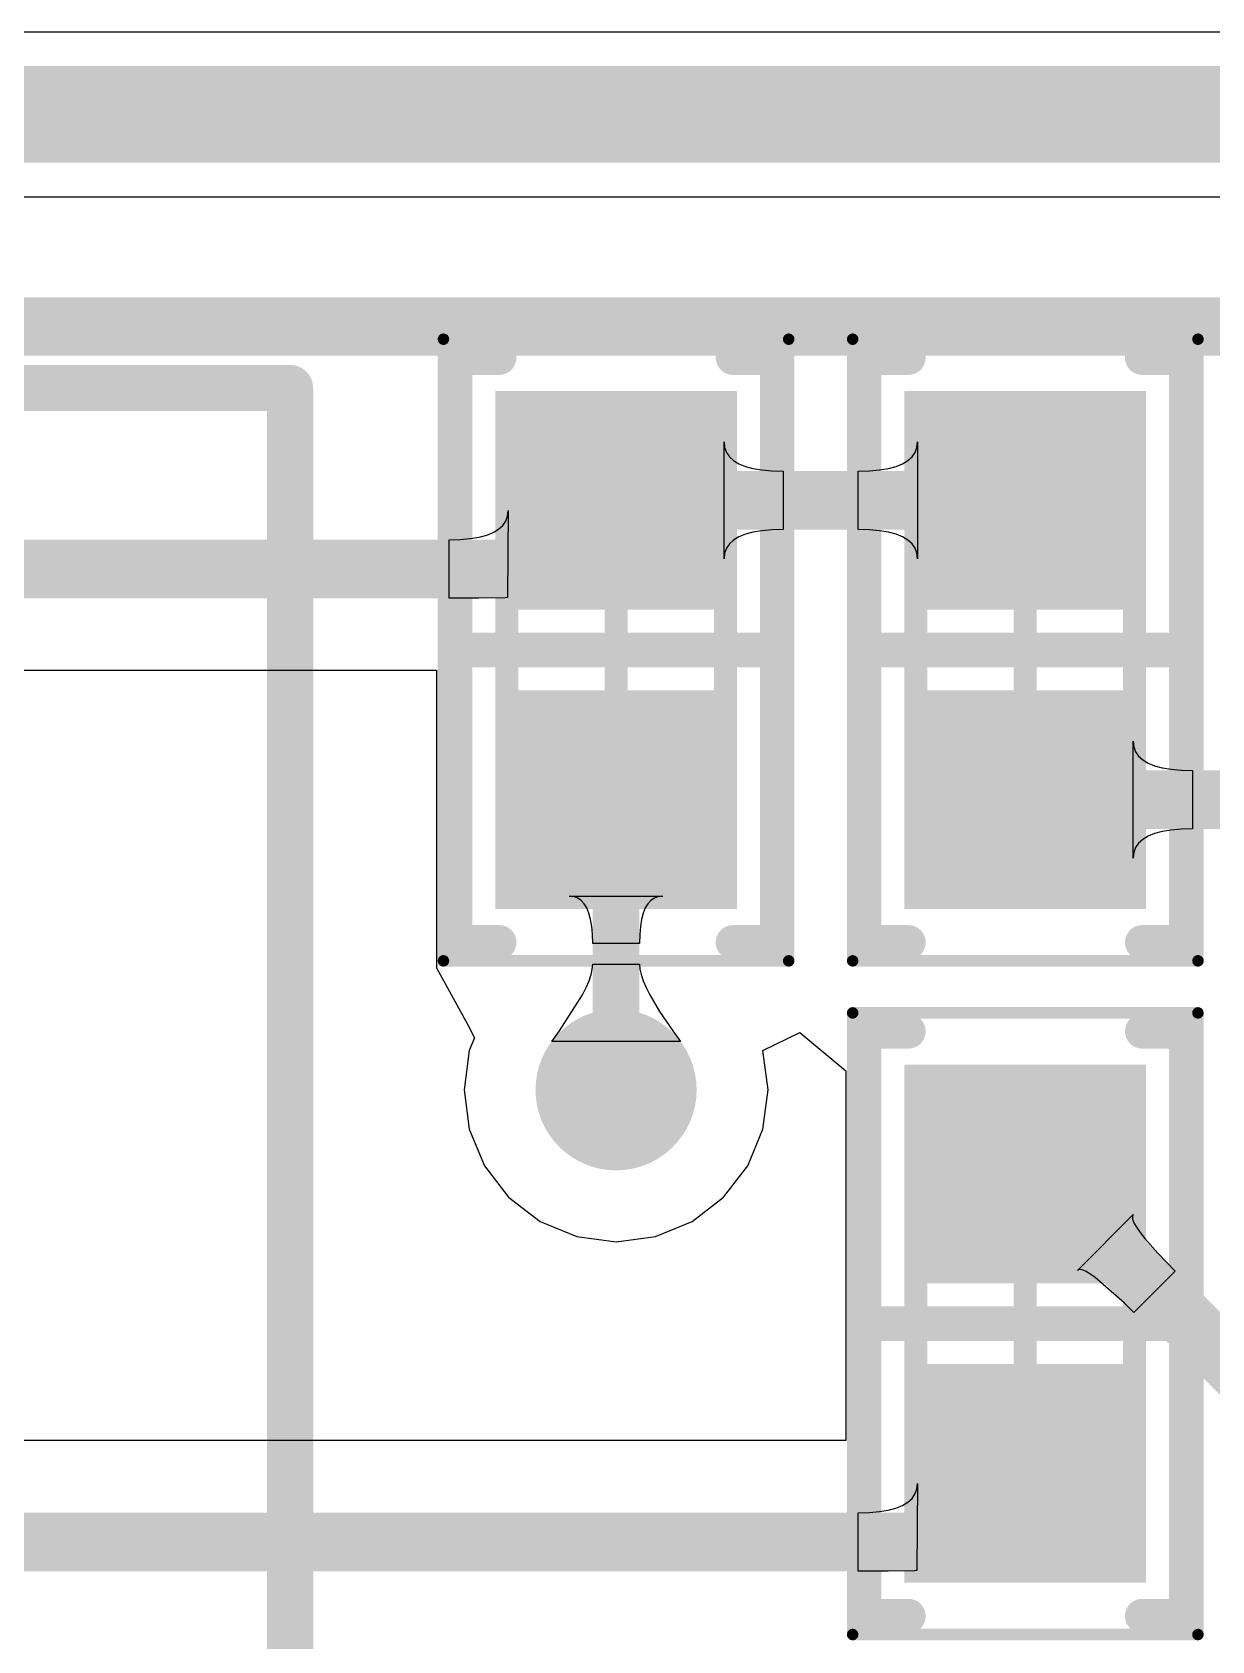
# Model space of a CAD drawing. Header units: inches. Extents: x -0.14 to 3.29, y -0.08 to 7.88.
# Drawn here: x 1.1468 to 1.3486, y 1.6268 to 1.9019 of the extents above; entities that cross this region are included whole.
import ezdxf

# ---------------------------------------------------------------- set-up
doc = ezdxf.new("R2010")
doc.units = ezdxf.units.IN
doc.header["$MEASUREMENT"] = 0
for name, color, linetype in [('Bottom Layer', 5, 'Continuous'), ('Top 3D Body', 56, 'Continuous'), ('Top Courtyard', 56, 'Continuous'), ('Top Layer', 1, 'Continuous'), ('Top Overlay', 2, 'Continuous'), ('Top Paste', 8, 'Continuous'), ('Top Solder', 216, 'Continuous'), ('Via Holes', 16, 'Continuous')]:
    doc.layers.add(name, color=color, linetype=linetype)

# ---------------------------------------------------------------- blocks, each defined once
blk = doc.blocks.new('RES_0603_1608_268')
at = {"layer": 'Top Layer'}
for points in [[(-0.04232, -0.0187), (-0.04232, 0.0187), (-0.00886, 0.0187), (-0.00886, -0.0187)], [(0.00886, -0.0187), (0.00886, 0.0187), (0.04232, 0.0187), (0.04232, -0.0187)]]:
    blk.add_hatch(color=1, dxfattribs=at).paths.add_polyline_path(points)
at = {"layer": 'Top Paste'}
for points in [[(-0.04232, -0.0187), (-0.04232, 0.0187), (-0.00886, 0.0187), (-0.00886, -0.0187)], [(0.00886, -0.0187), (0.00886, 0.0187), (0.04232, 0.0187), (0.04232, -0.0187)]]:
    blk.add_hatch(color=8, dxfattribs=at).paths.add_polyline_path(points)
at = {"layer": 'Top Solder'}
for points in [[(-0.04429, -0.02067), (-0.04429, 0.02067), (-0.00689, 0.02067), (-0.00689, -0.02067)], [(0.00689, -0.02067), (0.00689, 0.02067), (0.04429, 0.02067), (0.04429, -0.02067)]]:
    blk.add_hatch(color=216, dxfattribs=at).paths.add_polyline_path(points)
at = {"layer": 'Top 3D Body'}
for points in [[(-0.03445, 0.0187, 0.00394, 0.00394, 0), (-0.03445, -0.0187, 0.00394, 0.00394, 0)], [(-0.03445, 0.0187, 0.00394, 0.00394, 0), (0.03445, 0.0187, 0.00394, 0.00394, 0)], [(0.03445, 0.0187, 0.00394, 0.00394, 0), (0.03445, -0.0187, 0.00394, 0.00394, 0)], [(-0.03445, -0.0187, 0.00394, 0.00394, 0), (0.03445, -0.0187, 0.00394, 0.00394, 0)]]:
    blk.add_lwpolyline(points, format="xyseb", dxfattribs=at)
for points in [[(-0.03543, 0.0187, 0.00197, 0.00197, 1), (-0.03347, 0.0187, 0.00197, 0.00197, 1)], [(-0.03543, 0.0187, 0.00197, 0.00197, 1), (-0.03347, 0.0187, 0.00197, 0.00197, 1)], [(0.03346, 0.0187, 0.00197, 0.00197, 1), (0.03543, 0.0187, 0.00197, 0.00197, 1)], [(0.03346, 0.0187, 0.00197, 0.00197, 1), (0.03543, 0.0187, 0.00197, 0.00197, 1)], [(-0.03543, -0.0187, 0.00197, 0.00197, 1), (-0.03347, -0.0187, 0.00197, 0.00197, 1)], [(-0.03543, -0.0187, 0.00197, 0.00197, 1), (-0.03347, -0.0187, 0.00197, 0.00197, 1)], [(0.03346, -0.0187, 0.00197, 0.00197, 1), (0.03543, -0.0187, 0.00197, 0.00197, 1)], [(0.03346, -0.0187, 0.00197, 0.00197, 1), (0.03543, -0.0187, 0.00197, 0.00197, 1)]]:
    blk.add_lwpolyline(points, format="xyseb", close=True, dxfattribs=at)
at = {"layer": 'Top Courtyard'}
for points in [[(-0.05315, 0.02953, 0.00197, 0.00197, 0), (-0.05315, -0.02953, 0.00197, 0.00197, 0)], [(-0.05315, 0.02953, 0.00197, 0.00197, 0), (0.05315, 0.02953, 0.00197, 0.00197, 0)], [(0.05315, 0.02953, 0.00197, 0.00197, 0), (0.05315, -0.02953, 0.00197, 0.00197, 0)], [(0, 0.0187, 0.00394, 0.00394, 0), (0, -0.0187, 0.00394, 0.00394, 0)], [(-0.0187, 0, 0.00394, 0.00394, 0), (0.0187, 0, 0.00394, 0.00394, 0)], [(-0.05315, -0.02953, 0.00197, 0.00197, 0), (0.05315, -0.02953, 0.00197, 0.00197, 0)]]:
    blk.add_lwpolyline(points, format="xyseb", dxfattribs=at)
for points in [[(-0.05364, 0.02953, 0.000984, 0.000984, 1), (-0.05266, 0.02953, 0.000984, 0.000984, 1)], [(-0.05364, 0.02953, 0.000984, 0.000984, 1), (-0.05266, 0.02953, 0.000984, 0.000984, 1)], [(0.05266, 0.02953, 0.000984, 0.000984, 1), (0.05364, 0.02953, 0.000984, 0.000984, 1)], [(0.05266, 0.02953, 0.000984, 0.000984, 1), (0.05364, 0.02953, 0.000984, 0.000984, 1)], [(-0.00098, 0.0187, 0.00197, 0.00197, 1), (0.00098, 0.0187, 0.00197, 0.00197, 1)], [(-0.01969, 0, 0.00197, 0.00197, 1), (-0.01772, 0, 0.00197, 0.00197, 1)], [(0.01772, 0, 0.00197, 0.00197, 1), (0.01968, 0, 0.00197, 0.00197, 1)], [(-0.00098, -0.0187, 0.00197, 0.00197, 1), (0.00098, -0.0187, 0.00197, 0.00197, 1)], [(-0.05364, -0.02953, 0.000984, 0.000984, 1), (-0.05266, -0.02953, 0.000984, 0.000984, 1)], [(-0.05364, -0.02953, 0.000984, 0.000984, 1), (-0.05266, -0.02953, 0.000984, 0.000984, 1)], [(0.05266, -0.02953, 0.000984, 0.000984, 1), (0.05364, -0.02953, 0.000984, 0.000984, 1)], [(0.05266, -0.02953, 0.000984, 0.000984, 1), (0.05364, -0.02953, 0.000984, 0.000984, 1)]]:
    blk.add_lwpolyline(points, format="xyseb", close=True, dxfattribs=at)
at = {"layer": 'Top Overlay'}
for points in [[(-0.05, 0.02756, 0.00591, 0.00591, 0), (-0.05, 0.02, 0.00591, 0.00591, 0)], [(-0.05, 0.02756, 0.00591, 0.00591, 0), (0.05, 0.02756, 0.00591, 0.00591, 0)], [(0, 0.02756, 0.00591, 0.00591, 0), (0, -0.02756, 0.00591, 0.00591, 0)], [(0.05, 0.02756, 0.00591, 0.00591, 0), (0.05, 0.02, 0.00591, 0.00591, 0)], [(-0.05, -0.02, 0.00591, 0.00591, 0), (-0.05, -0.02756, 0.00591, 0.00591, 0)], [(0.05, -0.02, 0.00591, 0.00591, 0), (0.05, -0.02756, 0.00591, 0.00591, 0)], [(-0.05, -0.02756, 0.00591, 0.00591, 0), (0.05, -0.02756, 0.00591, 0.00591, 0)]]:
    blk.add_lwpolyline(points, format="xyseb", dxfattribs=at)
for points in [[(-0.05148, 0.02756, 0.00295, 0.00295, 1), (-0.04852, 0.02756, 0.00295, 0.00295, 1)], [(-0.05148, 0.02756, 0.00295, 0.00295, 1), (-0.04852, 0.02756, 0.00295, 0.00295, 1)], [(-0.00148, 0.02756, 0.00295, 0.00295, 1), (0.00148, 0.02756, 0.00295, 0.00295, 1)], [(0.04852, 0.02756, 0.00295, 0.00295, 1), (0.05148, 0.02756, 0.00295, 0.00295, 1)], [(0.04852, 0.02756, 0.00295, 0.00295, 1), (0.05148, 0.02756, 0.00295, 0.00295, 1)], [(-0.05148, 0.02, 0.00295, 0.00295, 1), (-0.04852, 0.02, 0.00295, 0.00295, 1)], [(0.04852, 0.02, 0.00295, 0.00295, 1), (0.05148, 0.02, 0.00295, 0.00295, 1)], [(-0.05148, -0.02, 0.00295, 0.00295, 1), (-0.04852, -0.02, 0.00295, 0.00295, 1)], [(0.04852, -0.02, 0.00295, 0.00295, 1), (0.05148, -0.02, 0.00295, 0.00295, 1)], [(-0.05148, -0.02756, 0.00295, 0.00295, 1), (-0.04852, -0.02756, 0.00295, 0.00295, 1)], [(-0.05148, -0.02756, 0.00295, 0.00295, 1), (-0.04852, -0.02756, 0.00295, 0.00295, 1)], [(-0.00148, -0.02756, 0.00295, 0.00295, 1), (0.00148, -0.02756, 0.00295, 0.00295, 1)], [(0.04852, -0.02756, 0.00295, 0.00295, 1), (0.05148, -0.02756, 0.00295, 0.00295, 1)], [(0.04852, -0.02756, 0.00295, 0.00295, 1), (0.05148, -0.02756, 0.00295, 0.00295, 1)]]:
    blk.add_lwpolyline(points, format="xyseb", close=True, dxfattribs=at)
blk = doc.blocks.new('RES_0603_1608_274')
at = {"layer": 'Top Layer'}
for points in [[(-0.04232, -0.0187), (-0.04232, 0.0187), (-0.00886, 0.0187), (-0.00886, -0.0187)], [(0.00886, -0.0187), (0.00886, 0.0187), (0.04232, 0.0187), (0.04232, -0.0187)]]:
    blk.add_hatch(color=1, dxfattribs=at).paths.add_polyline_path(points)
at = {"layer": 'Top Paste'}
for points in [[(-0.04232, -0.0187), (-0.04232, 0.0187), (-0.00886, 0.0187), (-0.00886, -0.0187)], [(0.00886, -0.0187), (0.00886, 0.0187), (0.04232, 0.0187), (0.04232, -0.0187)]]:
    blk.add_hatch(color=8, dxfattribs=at).paths.add_polyline_path(points)
at = {"layer": 'Top Solder'}
for points in [[(-0.04429, -0.02067), (-0.04429, 0.02067), (-0.00689, 0.02067), (-0.00689, -0.02067)], [(0.00689, -0.02067), (0.00689, 0.02067), (0.04429, 0.02067), (0.04429, -0.02067)]]:
    blk.add_hatch(color=216, dxfattribs=at).paths.add_polyline_path(points)
at = {"layer": 'Top 3D Body'}
for points in [[(-0.03445, 0.0187, 0.00394, 0.00394, 0), (-0.03445, -0.0187, 0.00394, 0.00394, 0)], [(-0.03445, 0.0187, 0.00394, 0.00394, 0), (0.03445, 0.0187, 0.00394, 0.00394, 0)], [(0.03445, 0.0187, 0.00394, 0.00394, 0), (0.03445, -0.0187, 0.00394, 0.00394, 0)], [(-0.03445, -0.0187, 0.00394, 0.00394, 0), (0.03445, -0.0187, 0.00394, 0.00394, 0)]]:
    blk.add_lwpolyline(points, format="xyseb", dxfattribs=at)
for points in [[(-0.03543, 0.0187, 0.00197, 0.00197, 1), (-0.03347, 0.0187, 0.00197, 0.00197, 1)], [(-0.03543, 0.0187, 0.00197, 0.00197, 1), (-0.03347, 0.0187, 0.00197, 0.00197, 1)], [(0.03346, 0.0187, 0.00197, 0.00197, 1), (0.03543, 0.0187, 0.00197, 0.00197, 1)], [(0.03346, 0.0187, 0.00197, 0.00197, 1), (0.03543, 0.0187, 0.00197, 0.00197, 1)], [(-0.03543, -0.0187, 0.00197, 0.00197, 1), (-0.03347, -0.0187, 0.00197, 0.00197, 1)], [(-0.03543, -0.0187, 0.00197, 0.00197, 1), (-0.03347, -0.0187, 0.00197, 0.00197, 1)], [(0.03346, -0.0187, 0.00197, 0.00197, 1), (0.03543, -0.0187, 0.00197, 0.00197, 1)], [(0.03346, -0.0187, 0.00197, 0.00197, 1), (0.03543, -0.0187, 0.00197, 0.00197, 1)]]:
    blk.add_lwpolyline(points, format="xyseb", close=True, dxfattribs=at)
at = {"layer": 'Top Courtyard'}
for points in [[(-0.05315, 0.02953, 0.00197, 0.00197, 0), (-0.05315, -0.02953, 0.00197, 0.00197, 0)], [(-0.05315, 0.02953, 0.00197, 0.00197, 0), (0.05315, 0.02953, 0.00197, 0.00197, 0)], [(0.05315, 0.02953, 0.00197, 0.00197, 0), (0.05315, -0.02953, 0.00197, 0.00197, 0)], [(0, 0.0187, 0.00394, 0.00394, 0), (0, -0.0187, 0.00394, 0.00394, 0)], [(-0.0187, 0, 0.00394, 0.00394, 0), (0.0187, 0, 0.00394, 0.00394, 0)], [(-0.05315, -0.02953, 0.00197, 0.00197, 0), (0.05315, -0.02953, 0.00197, 0.00197, 0)]]:
    blk.add_lwpolyline(points, format="xyseb", dxfattribs=at)
for points in [[(-0.05364, 0.02953, 0.000984, 0.000984, 1), (-0.05266, 0.02953, 0.000984, 0.000984, 1)], [(-0.05364, 0.02953, 0.000984, 0.000984, 1), (-0.05266, 0.02953, 0.000984, 0.000984, 1)], [(0.05266, 0.02953, 0.000984, 0.000984, 1), (0.05364, 0.02953, 0.000984, 0.000984, 1)], [(0.05266, 0.02953, 0.000984, 0.000984, 1), (0.05364, 0.02953, 0.000984, 0.000984, 1)], [(-0.00098, 0.0187, 0.00197, 0.00197, 1), (0.00098, 0.0187, 0.00197, 0.00197, 1)], [(-0.01969, 0, 0.00197, 0.00197, 1), (-0.01772, 0, 0.00197, 0.00197, 1)], [(0.01772, 0, 0.00197, 0.00197, 1), (0.01968, 0, 0.00197, 0.00197, 1)], [(-0.00098, -0.0187, 0.00197, 0.00197, 1), (0.00098, -0.0187, 0.00197, 0.00197, 1)], [(-0.05364, -0.02953, 0.000984, 0.000984, 1), (-0.05266, -0.02953, 0.000984, 0.000984, 1)], [(-0.05364, -0.02953, 0.000984, 0.000984, 1), (-0.05266, -0.02953, 0.000984, 0.000984, 1)], [(0.05266, -0.02953, 0.000984, 0.000984, 1), (0.05364, -0.02953, 0.000984, 0.000984, 1)], [(0.05266, -0.02953, 0.000984, 0.000984, 1), (0.05364, -0.02953, 0.000984, 0.000984, 1)]]:
    blk.add_lwpolyline(points, format="xyseb", close=True, dxfattribs=at)
at = {"layer": 'Top Overlay'}
for points in [[(-0.05, 0.02756, 0.00591, 0.00591, 0), (-0.05, 0.02, 0.00591, 0.00591, 0)], [(-0.05, 0.02756, 0.00591, 0.00591, 0), (0.05, 0.02756, 0.00591, 0.00591, 0)], [(0, 0.02756, 0.00591, 0.00591, 0), (0, -0.02756, 0.00591, 0.00591, 0)], [(0.05, 0.02756, 0.00591, 0.00591, 0), (0.05, 0.02, 0.00591, 0.00591, 0)], [(-0.05, -0.02, 0.00591, 0.00591, 0), (-0.05, -0.02756, 0.00591, 0.00591, 0)], [(0.05, -0.02, 0.00591, 0.00591, 0), (0.05, -0.02756, 0.00591, 0.00591, 0)], [(-0.05, -0.02756, 0.00591, 0.00591, 0), (0.05, -0.02756, 0.00591, 0.00591, 0)]]:
    blk.add_lwpolyline(points, format="xyseb", dxfattribs=at)
for points in [[(-0.05148, 0.02756, 0.00295, 0.00295, 1), (-0.04852, 0.02756, 0.00295, 0.00295, 1)], [(-0.05148, 0.02756, 0.00295, 0.00295, 1), (-0.04852, 0.02756, 0.00295, 0.00295, 1)], [(-0.00148, 0.02756, 0.00295, 0.00295, 1), (0.00148, 0.02756, 0.00295, 0.00295, 1)], [(0.04852, 0.02756, 0.00295, 0.00295, 1), (0.05148, 0.02756, 0.00295, 0.00295, 1)], [(0.04852, 0.02756, 0.00295, 0.00295, 1), (0.05148, 0.02756, 0.00295, 0.00295, 1)], [(-0.05148, 0.02, 0.00295, 0.00295, 1), (-0.04852, 0.02, 0.00295, 0.00295, 1)], [(0.04852, 0.02, 0.00295, 0.00295, 1), (0.05148, 0.02, 0.00295, 0.00295, 1)], [(-0.05148, -0.02, 0.00295, 0.00295, 1), (-0.04852, -0.02, 0.00295, 0.00295, 1)], [(0.04852, -0.02, 0.00295, 0.00295, 1), (0.05148, -0.02, 0.00295, 0.00295, 1)], [(-0.05148, -0.02756, 0.00295, 0.00295, 1), (-0.04852, -0.02756, 0.00295, 0.00295, 1)], [(-0.05148, -0.02756, 0.00295, 0.00295, 1), (-0.04852, -0.02756, 0.00295, 0.00295, 1)], [(-0.00148, -0.02756, 0.00295, 0.00295, 1), (0.00148, -0.02756, 0.00295, 0.00295, 1)], [(0.04852, -0.02756, 0.00295, 0.00295, 1), (0.05148, -0.02756, 0.00295, 0.00295, 1)], [(0.04852, -0.02756, 0.00295, 0.00295, 1), (0.05148, -0.02756, 0.00295, 0.00295, 1)]]:
    blk.add_lwpolyline(points, format="xyseb", close=True, dxfattribs=at)
blk = doc.blocks.new('2EF88547_EDEF_4A49_A522_C215618D4BC7_282')
at = {"layer": 'Top Overlay'}
for points in [[(-0.23622, 0.20669, 0.00787, 0.00787, 0), (-0.23622, -0.00984, 0.00787, 0.00787, 0)], [(-0.15748, -0.00984, 0.00787, 0.00787, 0), (-0.23622, -0.00984, 0.00787, 0.00787, 0)]]:
    blk.add_lwpolyline(points, format="xyseb", dxfattribs=at)
for points in [[(-0.23819, 0.20669, 0.00394, 0.00394, 1), (-0.23425, 0.20669, 0.00394, 0.00394, 1)], [(-0.23819, -0.00984, 0.00394, 0.00394, 1), (-0.23425, -0.00984, 0.00394, 0.00394, 1)], [(-0.23819, -0.00984, 0.00394, 0.00394, 1), (-0.23425, -0.00984, 0.00394, 0.00394, 1)]]:
    blk.add_lwpolyline(points, format="xyseb", close=True, dxfattribs=at)
blk = doc.blocks.new('RES_0603_1608_286')
at = {"layer": 'Top Layer'}
for points in [[(-0.04232, -0.0187), (-0.04232, 0.0187), (-0.00886, 0.0187), (-0.00886, -0.0187)], [(0.00886, -0.0187), (0.00886, 0.0187), (0.04232, 0.0187), (0.04232, -0.0187)]]:
    blk.add_hatch(color=1, dxfattribs=at).paths.add_polyline_path(points)
at = {"layer": 'Top Paste'}
for points in [[(-0.04232, -0.0187), (-0.04232, 0.0187), (-0.00886, 0.0187), (-0.00886, -0.0187)], [(0.00886, -0.0187), (0.00886, 0.0187), (0.04232, 0.0187), (0.04232, -0.0187)]]:
    blk.add_hatch(color=8, dxfattribs=at).paths.add_polyline_path(points)
at = {"layer": 'Top Solder'}
for points in [[(-0.04429, -0.02067), (-0.04429, 0.02067), (-0.00689, 0.02067), (-0.00689, -0.02067)], [(0.00689, -0.02067), (0.00689, 0.02067), (0.04429, 0.02067), (0.04429, -0.02067)]]:
    blk.add_hatch(color=216, dxfattribs=at).paths.add_polyline_path(points)
at = {"layer": 'Top 3D Body'}
for points in [[(-0.03445, 0.0187, 0.00394, 0.00394, 0), (-0.03445, -0.0187, 0.00394, 0.00394, 0)], [(-0.03445, 0.0187, 0.00394, 0.00394, 0), (0.03445, 0.0187, 0.00394, 0.00394, 0)], [(0.03445, 0.0187, 0.00394, 0.00394, 0), (0.03445, -0.0187, 0.00394, 0.00394, 0)], [(-0.03445, -0.0187, 0.00394, 0.00394, 0), (0.03445, -0.0187, 0.00394, 0.00394, 0)]]:
    blk.add_lwpolyline(points, format="xyseb", dxfattribs=at)
for points in [[(-0.03543, 0.0187, 0.00197, 0.00197, 1), (-0.03347, 0.0187, 0.00197, 0.00197, 1)], [(-0.03543, 0.0187, 0.00197, 0.00197, 1), (-0.03347, 0.0187, 0.00197, 0.00197, 1)], [(0.03346, 0.0187, 0.00197, 0.00197, 1), (0.03543, 0.0187, 0.00197, 0.00197, 1)], [(0.03346, 0.0187, 0.00197, 0.00197, 1), (0.03543, 0.0187, 0.00197, 0.00197, 1)], [(-0.03543, -0.0187, 0.00197, 0.00197, 1), (-0.03347, -0.0187, 0.00197, 0.00197, 1)], [(-0.03543, -0.0187, 0.00197, 0.00197, 1), (-0.03347, -0.0187, 0.00197, 0.00197, 1)], [(0.03346, -0.0187, 0.00197, 0.00197, 1), (0.03543, -0.0187, 0.00197, 0.00197, 1)], [(0.03346, -0.0187, 0.00197, 0.00197, 1), (0.03543, -0.0187, 0.00197, 0.00197, 1)]]:
    blk.add_lwpolyline(points, format="xyseb", close=True, dxfattribs=at)
at = {"layer": 'Top Courtyard'}
for points in [[(-0.05315, 0.02953, 0.00197, 0.00197, 0), (-0.05315, -0.02953, 0.00197, 0.00197, 0)], [(-0.05315, 0.02953, 0.00197, 0.00197, 0), (0.05315, 0.02953, 0.00197, 0.00197, 0)], [(0.05315, 0.02953, 0.00197, 0.00197, 0), (0.05315, -0.02953, 0.00197, 0.00197, 0)], [(0, 0.0187, 0.00394, 0.00394, 0), (0, -0.0187, 0.00394, 0.00394, 0)], [(-0.0187, 0, 0.00394, 0.00394, 0), (0.0187, 0, 0.00394, 0.00394, 0)], [(-0.05315, -0.02953, 0.00197, 0.00197, 0), (0.05315, -0.02953, 0.00197, 0.00197, 0)]]:
    blk.add_lwpolyline(points, format="xyseb", dxfattribs=at)
for points in [[(-0.05364, 0.02953, 0.000984, 0.000984, 1), (-0.05266, 0.02953, 0.000984, 0.000984, 1)], [(-0.05364, 0.02953, 0.000984, 0.000984, 1), (-0.05266, 0.02953, 0.000984, 0.000984, 1)], [(0.05266, 0.02953, 0.000984, 0.000984, 1), (0.05364, 0.02953, 0.000984, 0.000984, 1)], [(0.05266, 0.02953, 0.000984, 0.000984, 1), (0.05364, 0.02953, 0.000984, 0.000984, 1)], [(-0.00098, 0.0187, 0.00197, 0.00197, 1), (0.00098, 0.0187, 0.00197, 0.00197, 1)], [(-0.01969, 0, 0.00197, 0.00197, 1), (-0.01772, 0, 0.00197, 0.00197, 1)], [(0.01772, 0, 0.00197, 0.00197, 1), (0.01968, 0, 0.00197, 0.00197, 1)], [(-0.00098, -0.0187, 0.00197, 0.00197, 1), (0.00098, -0.0187, 0.00197, 0.00197, 1)], [(-0.05364, -0.02953, 0.000984, 0.000984, 1), (-0.05266, -0.02953, 0.000984, 0.000984, 1)], [(-0.05364, -0.02953, 0.000984, 0.000984, 1), (-0.05266, -0.02953, 0.000984, 0.000984, 1)], [(0.05266, -0.02953, 0.000984, 0.000984, 1), (0.05364, -0.02953, 0.000984, 0.000984, 1)], [(0.05266, -0.02953, 0.000984, 0.000984, 1), (0.05364, -0.02953, 0.000984, 0.000984, 1)]]:
    blk.add_lwpolyline(points, format="xyseb", close=True, dxfattribs=at)
at = {"layer": 'Top Overlay'}
for points in [[(-0.05, 0.02756, 0.00591, 0.00591, 0), (-0.05, 0.02, 0.00591, 0.00591, 0)], [(-0.05, 0.02756, 0.00591, 0.00591, 0), (0.05, 0.02756, 0.00591, 0.00591, 0)], [(0, 0.02756, 0.00591, 0.00591, 0), (0, -0.02756, 0.00591, 0.00591, 0)], [(0.05, 0.02756, 0.00591, 0.00591, 0), (0.05, 0.02, 0.00591, 0.00591, 0)], [(-0.05, -0.02, 0.00591, 0.00591, 0), (-0.05, -0.02756, 0.00591, 0.00591, 0)], [(0.05, -0.02, 0.00591, 0.00591, 0), (0.05, -0.02756, 0.00591, 0.00591, 0)], [(-0.05, -0.02756, 0.00591, 0.00591, 0), (0.05, -0.02756, 0.00591, 0.00591, 0)]]:
    blk.add_lwpolyline(points, format="xyseb", dxfattribs=at)
for points in [[(-0.05148, 0.02756, 0.00295, 0.00295, 1), (-0.04852, 0.02756, 0.00295, 0.00295, 1)], [(-0.05148, 0.02756, 0.00295, 0.00295, 1), (-0.04852, 0.02756, 0.00295, 0.00295, 1)], [(-0.00148, 0.02756, 0.00295, 0.00295, 1), (0.00148, 0.02756, 0.00295, 0.00295, 1)], [(0.04852, 0.02756, 0.00295, 0.00295, 1), (0.05148, 0.02756, 0.00295, 0.00295, 1)], [(0.04852, 0.02756, 0.00295, 0.00295, 1), (0.05148, 0.02756, 0.00295, 0.00295, 1)], [(-0.05148, 0.02, 0.00295, 0.00295, 1), (-0.04852, 0.02, 0.00295, 0.00295, 1)], [(0.04852, 0.02, 0.00295, 0.00295, 1), (0.05148, 0.02, 0.00295, 0.00295, 1)], [(-0.05148, -0.02, 0.00295, 0.00295, 1), (-0.04852, -0.02, 0.00295, 0.00295, 1)], [(0.04852, -0.02, 0.00295, 0.00295, 1), (0.05148, -0.02, 0.00295, 0.00295, 1)], [(-0.05148, -0.02756, 0.00295, 0.00295, 1), (-0.04852, -0.02756, 0.00295, 0.00295, 1)], [(-0.05148, -0.02756, 0.00295, 0.00295, 1), (-0.04852, -0.02756, 0.00295, 0.00295, 1)], [(-0.00148, -0.02756, 0.00295, 0.00295, 1), (0.00148, -0.02756, 0.00295, 0.00295, 1)], [(0.04852, -0.02756, 0.00295, 0.00295, 1), (0.05148, -0.02756, 0.00295, 0.00295, 1)], [(0.04852, -0.02756, 0.00295, 0.00295, 1), (0.05148, -0.02756, 0.00295, 0.00295, 1)]]:
    blk.add_lwpolyline(points, format="xyseb", close=True, dxfattribs=at)

msp = doc.modelspace()

# ---------------------------------------------------------------- hatches: boundary and pattern name
at = {"layer": 'Bottom Layer'}
h = msp.add_hatch(color=5, dxfattribs=at)
edge = h.paths.add_edge_path()
edge.add_arc((1.24669, 1.72102), 0.01378, 0, 360)
at = {"layer": 'Top Layer'}
h = msp.add_hatch(color=1, dxfattribs=at)
edge = h.paths.add_edge_path()
edge.add_arc((1.24669, 1.72102), 0.01378, 0, 360)
at = {"layer": 'Via Holes'}
h = msp.add_hatch(color=7, dxfattribs=at)
edge = h.paths.add_edge_path()
edge.add_arc((1.24669, 1.72102), 0.00689, 0, 360)

# ---------------------------------------------------------------- linework, layer by layer
at = {"layer": 'Bottom Layer'}
msp.add_line((1.1055, 1.87374), (2.62433, 1.87374), dxfattribs=at)
msp.add_lwpolyline([(1.08517, 1.89107, 0.01, 0.01, 0), (2.63622, 1.89107, 0.01, 0.01, 0)], format="xyseb", dxfattribs=at)
at = {"layer": 'Top Layer'}
for p, q in [((1.44779, 1.90187), (1.00741, 1.90187)), ((1.26515, 1.81181), (1.26515, 1.83181)), ((1.26515, 1.83181), (1.26526, 1.83086)), ((1.26526, 1.83086), (1.26556, 1.83001)), ((1.26556, 1.83001), (1.26607, 1.82926)), ((1.26607, 1.82926), (1.26677, 1.82861)), ((1.29661, 1.82861), (1.29732, 1.82926)), ((1.29732, 1.82926), (1.29783, 1.83001)), ((1.29783, 1.83001), (1.29813, 1.83086)), ((1.29813, 1.83086), (1.29823, 1.83181)), ((1.29823, 1.83181), (1.29823, 1.81181)), ((1.26677, 1.82861), (1.26768, 1.82806)), ((1.26768, 1.82806), (1.2688, 1.82761)), ((1.2688, 1.82761), (1.27011, 1.82726)), ((1.27011, 1.82726), (1.27163, 1.82701)), ((1.27163, 1.82701), (1.27335, 1.82686)), ((1.27335, 1.82686), (1.27527, 1.82681)), ((1.27527, 1.82681), (1.27527, 1.81681)), ((1.28811, 1.82681), (1.29004, 1.82686)), ((1.28811, 1.81681), (1.28811, 1.82681)), ((1.29004, 1.82686), (1.29176, 1.82701)), ((1.29176, 1.82701), (1.29327, 1.82726)), ((1.29327, 1.82726), (1.29459, 1.82761)), ((1.29459, 1.82761), (1.2957, 1.82806)), ((1.2957, 1.82806), (1.29661, 1.82861)), ((1.22731, 1.81753), (1.22782, 1.81828)), ((1.22782, 1.81828), (1.22812, 1.81913)), ((1.22823, 1.82008), (1.22811, 1.8052)), ((1.22812, 1.81913), (1.22823, 1.82008)), ((1.22174, 1.81528), (1.22326, 1.81553)), ((1.22326, 1.81553), (1.22457, 1.81588)), ((1.22457, 1.81588), (1.22568, 1.81633)), ((1.22568, 1.81633), (1.22659, 1.81688)), ((1.22659, 1.81688), (1.22731, 1.81753)), ((1.26768, 1.81556), (1.26677, 1.81501)), ((1.2688, 1.81601), (1.26768, 1.81556)), ((1.27011, 1.81636), (1.2688, 1.81601)), ((1.27163, 1.81661), (1.27011, 1.81636)), ((1.27335, 1.81676), (1.27163, 1.81661)), ((1.27527, 1.81681), (1.27335, 1.81676)), ((1.29004, 1.81676), (1.28811, 1.81681)), ((1.29176, 1.81661), (1.29004, 1.81676)), ((1.29327, 1.81636), (1.29176, 1.81661)), ((1.29459, 1.81601), (1.29327, 1.81636)), ((1.2957, 1.81556), (1.29459, 1.81601)), ((1.29661, 1.81501), (1.2957, 1.81556)), ((1.21811, 1.81508), (1.22003, 1.81513)), ((1.21811, 1.80508), (1.21811, 1.81508)), ((1.22003, 1.81513), (1.22174, 1.81528)), ((1.26526, 1.81276), (1.26515, 1.81181)), ((1.26556, 1.81361), (1.26526, 1.81276)), ((1.26607, 1.81436), (1.26556, 1.81361)), ((1.26677, 1.81501), (1.26607, 1.81436)), ((1.29732, 1.81436), (1.29661, 1.81501)), ((1.29783, 1.81361), (1.29732, 1.81436)), ((1.29813, 1.81276), (1.29783, 1.81361)), ((1.29823, 1.81181), (1.29813, 1.81276)), ((1.22321, 1.80509), (1.21811, 1.80508)), ((1.22771, 1.80516), (1.22321, 1.80509)), ((1.22801, 1.80518), (1.22771, 1.80516)), ((1.22811, 1.8052), (1.22801, 1.80518)), ((1.13832, 1.79275), (1.21599, 1.79275)), ((1.21599, 1.79275), (1.21599, 1.7419)), ((1.33515, 1.76063), (1.33515, 1.78063)), ((1.33515, 1.78063), (1.33526, 1.77968)), ((1.33526, 1.77968), (1.33556, 1.77883)), ((1.33556, 1.77883), (1.33607, 1.77808)), ((1.33607, 1.77808), (1.33677, 1.77743)), ((1.33677, 1.77743), (1.33768, 1.77688)), ((1.33768, 1.77688), (1.3388, 1.77643)), ((1.3388, 1.77643), (1.34011, 1.77608)), ((1.34011, 1.77608), (1.34163, 1.77583)), ((1.34163, 1.77583), (1.34335, 1.77568)), ((1.34335, 1.77568), (1.34527, 1.77563)), ((1.34527, 1.77563), (1.34527, 1.76563)), ((1.33677, 1.76383), (1.33607, 1.76318)), ((1.33768, 1.76438), (1.33677, 1.76383)), ((1.3388, 1.76483), (1.33768, 1.76438)), ((1.34011, 1.76518), (1.3388, 1.76483)), ((1.34163, 1.76543), (1.34011, 1.76518)), ((1.34335, 1.76558), (1.34163, 1.76543)), ((1.34527, 1.76563), (1.34335, 1.76558)), ((1.33526, 1.76158), (1.33515, 1.76063)), ((1.33556, 1.76243), (1.33526, 1.76158)), ((1.33607, 1.76318), (1.33556, 1.76243)), ((1.23945, 1.75406), (1.23869, 1.75414)), ((1.23869, 1.75414), (1.25469, 1.75414)), ((1.24013, 1.75381), (1.23945, 1.75406)), ((1.24073, 1.75341), (1.24013, 1.75381)), ((1.24125, 1.75284), (1.24073, 1.75341)), ((1.24169, 1.75211), (1.24125, 1.75284)), ((1.25213, 1.75284), (1.25169, 1.75211)), ((1.25265, 1.75341), (1.25213, 1.75284)), ((1.25325, 1.75381), (1.25265, 1.75341)), ((1.25393, 1.75406), (1.25325, 1.75381)), ((1.25469, 1.75414), (1.25393, 1.75406)), ((1.24205, 1.75122), (1.24169, 1.75211)), ((1.24233, 1.75016), (1.24205, 1.75122)), ((1.24253, 1.74894), (1.24233, 1.75016)), ((1.25105, 1.75016), (1.25085, 1.74894)), ((1.25133, 1.75122), (1.25105, 1.75016)), ((1.25169, 1.75211), (1.25133, 1.75122)), ((1.24265, 1.74756), (1.24253, 1.74894)), ((1.24269, 1.74602), (1.24265, 1.74756)), ((1.25073, 1.74756), (1.25069, 1.74602)), ((1.25085, 1.74894), (1.25073, 1.74756)), ((1.25069, 1.74602), (1.24269, 1.74602)), ((1.21599, 1.7419), (1.21599, 1.7419)), ((1.21599, 1.7419), (1.22134, 1.73212)), ((1.24241, 1.74072), (1.24262, 1.74166)), ((1.24262, 1.74166), (1.24269, 1.74248)), ((1.24269, 1.74248), (1.25069, 1.74248)), ((1.25069, 1.74248), (1.25076, 1.74166)), ((1.25076, 1.74166), (1.25097, 1.74072)), ((1.24094, 1.73727), (1.24157, 1.73853)), ((1.24157, 1.73853), (1.24206, 1.73968)), ((1.24206, 1.73968), (1.24241, 1.74072)), ((1.25097, 1.74072), (1.25133, 1.73968)), ((1.25133, 1.73968), (1.25182, 1.73853)), ((1.25182, 1.73853), (1.25245, 1.73727)), ((1.23701, 1.73111), (1.24094, 1.73727)), ((1.25245, 1.73727), (1.25413, 1.73441)), ((1.25413, 1.73441), (1.25638, 1.73111)), ((1.22134, 1.73212), (1.22247, 1.7299)), ((1.23568, 1.7293), (1.23701, 1.73111)), ((1.25638, 1.73111), (1.25771, 1.7293)), ((1.27181, 1.72775), (1.2781, 1.73084)), ((1.2781, 1.73084), (1.28599, 1.72429)), ((1.22158, 1.72775), (1.22069, 1.72102)), ((1.22247, 1.7299), (1.22158, 1.72775)), ((1.25771, 1.7293), (1.23568, 1.7293)), ((1.2727, 1.72102), (1.27181, 1.72775)), ((1.28599, 1.72429), (1.28599, 1.67788)), ((1.22069, 1.72102), (1.22158, 1.71429)), ((1.27181, 1.71429), (1.2727, 1.72102)), ((1.22158, 1.71429), (1.22418, 1.70802)), ((1.26921, 1.70802), (1.27181, 1.71429)), ((1.22418, 1.70802), (1.22831, 1.70264)), ((1.26508, 1.70264), (1.26921, 1.70802)), ((1.22831, 1.70264), (1.23369, 1.69851)), ((1.25969, 1.69851), (1.26508, 1.70264)), ((1.23369, 1.69851), (1.23996, 1.69591)), ((1.25342, 1.69591), (1.25969, 1.69851)), ((1.3256, 1.69012), (1.33515, 1.69967)), ((1.33515, 1.69967), (1.335, 1.69935)), ((1.335, 1.69935), (1.33505, 1.69889)), ((1.33505, 1.69889), (1.33528, 1.69828)), ((1.33528, 1.69828), (1.33571, 1.69753)), ((1.33571, 1.69753), (1.33633, 1.69663)), ((1.23996, 1.69591), (1.24669, 1.69502)), ((1.24669, 1.69502), (1.25342, 1.69591)), ((1.33633, 1.69663), (1.33715, 1.6956)), ((1.33715, 1.6956), (1.33936, 1.69309)), ((1.33936, 1.69309), (1.34235, 1.69)), ((1.32592, 1.69027), (1.3256, 1.69012)), ((1.32639, 1.69023), (1.32592, 1.69027)), ((1.32699, 1.69), (1.32639, 1.69023)), ((1.32775, 1.68957), (1.32699, 1.69)), ((1.32864, 1.68894), (1.32775, 1.68957)), ((1.34235, 1.69), (1.33527, 1.68293)), ((1.33366, 1.68452), (1.32864, 1.68894)), ((1.33527, 1.68293), (1.33366, 1.68452)), ((1.28599, 1.67788), (1.28599, 1.66103)), ((1.28599, 1.66103), (0.69965, 1.66103)), ((1.29823, 1.6537), (1.29811, 1.63882)), ((1.29812, 1.65275), (1.29823, 1.6537)), ((1.29568, 1.64995), (1.29659, 1.6505)), ((1.29659, 1.6505), (1.29731, 1.65115)), ((1.29731, 1.65115), (1.29782, 1.6519)), ((1.29782, 1.6519), (1.29812, 1.65275)), ((1.28811, 1.6487), (1.29003, 1.64875)), ((1.28811, 1.6387), (1.28811, 1.6487)), ((1.29003, 1.64875), (1.29174, 1.6489)), ((1.29174, 1.6489), (1.29326, 1.64915)), ((1.29326, 1.64915), (1.29457, 1.6495)), ((1.29457, 1.6495), (1.29568, 1.64995)), ((1.29321, 1.63871), (1.28811, 1.6387)), ((1.29771, 1.63878), (1.29321, 1.63871)), ((1.29801, 1.6388), (1.29771, 1.63878)), ((1.29811, 1.63882), (1.29801, 1.6388))]:
    msp.add_line(p, q, dxfattribs=at)
for points in [[(1.00741, 1.88454, 0.01, 0.01, 0), (1.44779, 1.88454, 0.01, 0.01, 0)], [(1.07351, 1.85154, 0.01, 0.01, 0), (1.35499, 1.85154, 0.01, 0.01, 0)], [(1.23496, 1.81008, 0.01, 0.01, 0), (1.24669, 1.82181, 0.01, 0.01, 0)], [(1.24669, 1.82181, 0.01, 0.01, 0), (1.31669, 1.82181, 0.01, 0.01, 0)], [(1.13114, 1.81008, 0.01, 0.01, 0), (1.23496, 1.81008, 0.01, 0.01, 0)], [(1.24669, 1.72102, 0.008, 0.008, 0), (1.24669, 1.77063, 0.008, 0.008, 0)], [(1.31669, 1.77063, 0.01, 0.01, 0), (1.38669, 1.77063, 0.01, 0.01, 0)], [(1.31669, 1.70661, 0.01, 0.01, 0), (1.31866, 1.70661, 0.01, 0.01, 0)], [(1.31866, 1.70661, 0.01, 0.01, 0), (1.34011, 1.68517, 0.01, 0.01, 0)], [(1.34011, 1.68517, 0.01, 0.01, 0), (1.34078, 1.68517, 0.01, 0.01, 0)], [(1.34078, 1.68517, 0.01, 0.01, 0), (1.35878, 1.66717, 0.01, 0.01, 0)], [(1.30496, 1.6437, 0.01, 0.01, 0), (1.31669, 1.65543, 0.01, 0.01, 0)], [(0.69965, 1.6437, 0.01, 0.01, 0), (1.30496, 1.6437, 0.01, 0.01, 0)]]:
    msp.add_lwpolyline(points, format="xyseb", dxfattribs=at)
for points in [[(1.24419, 1.82181, 0.005, 0.005, 1), (1.24919, 1.82181, 0.005, 0.005, 1)], [(1.24419, 1.82181, 0.005, 0.005, 1), (1.24919, 1.82181, 0.005, 0.005, 1)], [(1.31419, 1.82181, 0.005, 0.005, 1), (1.31919, 1.82181, 0.005, 0.005, 1)], [(1.23246, 1.81008, 0.005, 0.005, 1), (1.23746, 1.81008, 0.005, 0.005, 1)], [(1.23246, 1.81008, 0.005, 0.005, 1), (1.23746, 1.81008, 0.005, 0.005, 1)], [(1.24469, 1.77063, 0.004, 0.004, 1), (1.24869, 1.77063, 0.004, 0.004, 1)], [(1.31419, 1.77063, 0.005, 0.005, 1), (1.31919, 1.77063, 0.005, 0.005, 1)], [(1.24469, 1.72102, 0.004, 0.004, 1), (1.24869, 1.72102, 0.004, 0.004, 1)], [(1.31419, 1.70661, 0.005, 0.005, 1), (1.31919, 1.70661, 0.005, 0.005, 1)], [(1.31616, 1.70661, 0.005, 0.005, 1), (1.32116, 1.70661, 0.005, 0.005, 1)], [(1.31616, 1.70661, 0.005, 0.005, 1), (1.32116, 1.70661, 0.005, 0.005, 1)], [(1.33761, 1.68517, 0.005, 0.005, 1), (1.34261, 1.68517, 0.005, 0.005, 1)], [(1.33761, 1.68517, 0.005, 0.005, 1), (1.34261, 1.68517, 0.005, 0.005, 1)], [(1.33828, 1.68517, 0.005, 0.005, 1), (1.34328, 1.68517, 0.005, 0.005, 1)], [(1.33828, 1.68517, 0.005, 0.005, 1), (1.34328, 1.68517, 0.005, 0.005, 1)], [(1.31419, 1.65543, 0.005, 0.005, 1), (1.31919, 1.65543, 0.005, 0.005, 1)], [(1.30246, 1.6437, 0.005, 0.005, 1), (1.30746, 1.6437, 0.005, 0.005, 1)], [(1.30246, 1.6437, 0.005, 0.005, 1), (1.30746, 1.6437, 0.005, 0.005, 1)]]:
    msp.add_lwpolyline(points, format="xyseb", close=True, dxfattribs=at)

# ---------------------------------------------------------------- block references
for name, p, rotation in [('2EF88547_EDEF_4A49_A522_C215618D4BC7_282', (0.95472, 1.83118), 180), ('RES_0603_1608_268', (1.24669, 1.79622), 90), ('RES_0603_1608_274', (1.31669, 1.79622), 90), ('RES_0603_1608_286', (1.31669, 1.68102), 90)]:
    msp.add_blockref(name, p, dxfattribs=dict(rotation=rotation))

doc.saveas('drawing.dxf')
